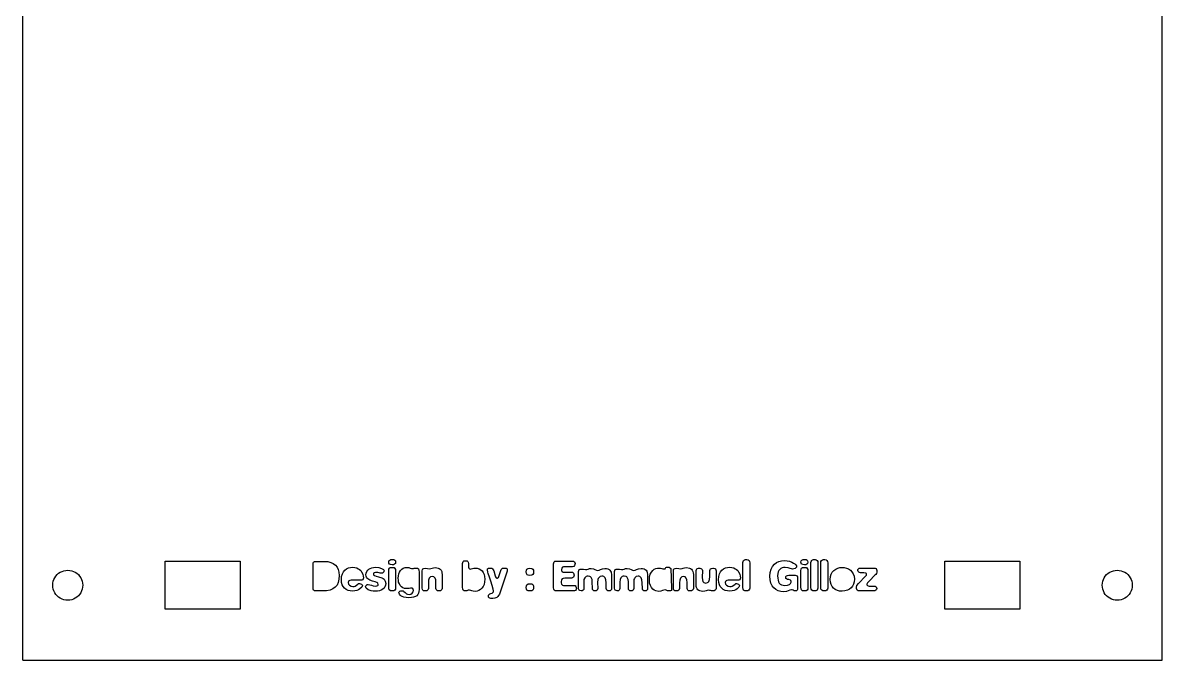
# Model space of a CAD drawing. Extents: x -217 to 212, y -188 to 152.
# Drawn here: x -194.1 to -42.1, y -188.2 to -103.2 of the extents above; entities that cross this region are included whole.
import ezdxf

# ---------------------------------------------------------------- set-up
doc = ezdxf.new("R2010")
doc.units = 0
doc.header["$MEASUREMENT"] = 0
doc.layers.get('0').update_dxf_attribs({"linetype": 'CONTINUOUS'})

msp = doc.modelspace()

# ---------------------------------------------------------------- linework, layer by layer
for p, q in [((-194.14, -188.24), (-194.14, -12.24)), ((-42.14, -188.24), (-42.14, -12.24)), ((-145.05, -174.82), (-144.88, -174.8)), ((-144.88, -174.8), (-144.66, -174.82)), ((-90.06, -174.82), (-89.88, -174.8)), ((-89.88, -174.8), (-89.66, -174.82)), ((-188.91, -176.39), (-188.66, -176.31)), ((-188.66, -176.31), (-188.4, -176.26)), ((-188.4, -176.26), (-188.14, -176.24)), ((-188.14, -176.24), (-187.88, -176.26)), ((-187.88, -176.26), (-187.62, -176.31)), ((-187.62, -176.31), (-187.38, -176.39)), ((-175.14, -181.44), (-175.14, -175.04)), ((-175.14, -175.04), (-165.14, -175.04)), ((-165.14, -175.04), (-165.14, -181.44)), ((-155.42, -175.42), (-155.4, -175.27)), ((-155.42, -178.55), (-155.42, -175.42)), ((-155.4, -175.27), (-155.34, -175.16)), ((-155.34, -175.16), (-155.24, -175.09)), ((-155.24, -175.09), (-155.09, -175.07)), ((-155.09, -175.07), (-153.88, -175.07)), ((-153.88, -175.07), (-153.44, -175.1)), ((-153.44, -175.1), (-153.05, -175.19)), ((-153.05, -175.19), (-152.72, -175.34)), ((-152.72, -175.34), (-152.44, -175.56)), ((-152.44, -175.56), (-152.21, -175.82)), ((-152.21, -175.82), (-152.05, -176.15)), ((-152.05, -176.15), (-151.96, -176.52)), ((-151.37, -176.46), (-151.18, -176.23)), ((-151.18, -176.23), (-150.96, -176.06)), ((-150.96, -176.06), (-150.7, -175.94)), ((-150.7, -175.94), (-150.43, -175.88)), ((-150.43, -175.88), (-150.15, -175.85)), ((-150.15, -175.85), (-149.85, -175.87)), ((-149.85, -175.87), (-149.6, -175.94)), ((-149.6, -175.94), (-149.39, -176.04)), ((-149.39, -176.04), (-149.21, -176.16)), ((-149.21, -176.16), (-149.06, -176.3)), ((-149.06, -176.3), (-148.95, -176.46)), ((-148.25, -176.42), (-148.13, -176.25)), ((-148.13, -176.25), (-147.97, -176.11)), ((-147.97, -176.11), (-147.78, -176)), ((-147.78, -176), (-147.57, -175.92)), ((-147.57, -175.92), (-147.34, -175.87)), ((-147.34, -175.87), (-147.1, -175.85)), ((-147.1, -175.85), (-146.66, -175.89)), ((-146.66, -175.89), (-146.28, -176)), ((-146.28, -176), (-146.03, -176.14)), ((-146.03, -176.14), (-145.96, -176.23)), ((-145.93, -176.32), (-145.97, -176.44)), ((-145.96, -176.23), (-145.93, -176.32)), ((-145.33, -175.18), (-145.3, -174.99)), ((-145.31, -175.31), (-145.33, -175.18)), ((-145.33, -176.29), (-145.31, -176.11)), ((-145.33, -178.48), (-145.33, -176.29)), ((-145.23, -175.43), (-145.31, -175.31)), ((-145.31, -176.11), (-145.24, -175.98)), ((-145.3, -174.99), (-145.2, -174.88)), ((-145.24, -175.98), (-145.12, -175.89)), ((-145.09, -175.5), (-145.23, -175.43)), ((-145.2, -174.88), (-145.05, -174.82)), ((-145.12, -175.89), (-144.98, -175.87)), ((-144.88, -175.53), (-145.09, -175.5)), ((-144.98, -175.87), (-144.77, -175.87)), ((-144.7, -175.51), (-144.88, -175.53)), ((-144.77, -175.87), (-144.61, -175.9)), ((-144.54, -175.45), (-144.7, -175.51)), ((-144.66, -174.82), (-144.51, -174.9)), ((-144.61, -175.9), (-144.49, -175.99)), ((-144.44, -175.34), (-144.54, -175.45)), ((-144.51, -174.9), (-144.43, -175.01)), ((-144.49, -175.99), (-144.42, -176.16)), ((-144.41, -175.15), (-144.44, -175.34)), ((-144.43, -175.01), (-144.41, -175.15)), ((-144.42, -176.16), (-144.4, -176.38)), ((-143.89, -176.48), (-143.75, -176.27)), ((-143.75, -176.27), (-143.59, -176.1)), ((-143.59, -176.1), (-143.38, -175.98)), ((-143.38, -175.98), (-143.15, -175.9)), ((-143.15, -175.9), (-142.88, -175.87)), ((-142.88, -175.87), (-142.66, -175.9)), ((-142.66, -175.9), (-142.46, -175.95)), ((-142.46, -175.95), (-142.28, -175.99)), ((-142.28, -175.99), (-142.13, -176.01)), ((-142.13, -176.01), (-142.02, -176)), ((-142.02, -176), (-141.92, -175.98)), ((-141.92, -175.98), (-141.81, -175.96)), ((-141.81, -175.96), (-141.66, -175.95)), ((-141.66, -175.95), (-141.47, -175.98)), ((-141.47, -175.98), (-141.35, -176.06)), ((-141.35, -176.06), (-141.29, -176.22)), ((-141.29, -176.22), (-141.27, -176.48)), ((-140.86, -176.31), (-140.84, -176.16)), ((-140.86, -178.63), (-140.86, -176.31)), ((-140.84, -176.16), (-140.76, -176.05)), ((-140.76, -176.05), (-140.63, -175.99)), ((-140.63, -175.99), (-140.45, -175.97)), ((-140.45, -175.97), (-140.14, -176.01)), ((-140.14, -176.01), (-139.88, -176.05)), ((-139.88, -176.05), (-139.7, -176.02)), ((-139.7, -176.02), (-139.54, -175.97)), ((-139.54, -175.97), (-139.35, -175.92)), ((-139.35, -175.92), (-139.09, -175.9)), ((-139.09, -175.9), (-138.73, -175.95)), ((-138.73, -175.95), (-138.58, -176.02)), ((-138.58, -176.02), (-138.45, -176.11)), ((-138.45, -176.11), (-138.34, -176.23)), ((-138.34, -176.23), (-138.26, -176.4)), ((-135.47, -175.34), (-135.45, -175.2)), ((-135.47, -178.52), (-135.47, -175.34)), ((-135.45, -175.2), (-135.4, -175.08)), ((-135.4, -175.08), (-135.31, -175.01)), ((-135.31, -175.01), (-135.18, -174.98)), ((-135.18, -174.98), (-134.99, -174.98)), ((-134.99, -174.98), (-134.87, -175)), ((-134.87, -175), (-134.78, -175.07)), ((-134.78, -175.07), (-134.72, -175.18)), ((-134.72, -175.18), (-134.7, -175.34)), ((-134.7, -175.34), (-134.7, -175.73)), ((-134.7, -175.73), (-134.68, -175.85)), ((-134.68, -175.85), (-134.63, -175.97)), ((-134.63, -175.97), (-134.56, -176.05)), ((-134.56, -176.05), (-134.45, -176.08)), ((-134.45, -176.08), (-134.31, -176.06)), ((-134.31, -176.06), (-134.16, -176.02)), ((-134.16, -176.02), (-133.99, -175.97)), ((-133.99, -175.97), (-133.77, -175.95)), ((-133.77, -175.95), (-133.51, -175.98)), ((-133.51, -175.98), (-133.27, -176.05)), ((-133.27, -176.05), (-133.05, -176.17)), ((-133.05, -176.17), (-132.87, -176.33)), ((-132.17, -176.21), (-132.13, -176.05)), ((-132.12, -176.49), (-132.17, -176.21)), ((-132.13, -176.05), (-132.03, -175.98)), ((-132.03, -175.98), (-131.91, -175.96)), ((-131.91, -175.96), (-131.7, -175.96)), ((-131.7, -175.96), (-131.57, -175.98)), ((-131.57, -175.98), (-131.46, -176.05)), ((-131.46, -176.05), (-131.38, -176.17)), ((-131.38, -176.17), (-131.32, -176.33)), ((-130.6, -176.96), (-130.39, -176.26)), ((-130.39, -176.26), (-130.33, -176.13)), ((-130.33, -176.13), (-130.24, -176.04)), ((-130.24, -176.04), (-130.13, -175.98)), ((-130.13, -175.98), (-129.97, -175.96)), ((-129.97, -175.96), (-129.78, -175.96)), ((-129.78, -175.96), (-129.68, -175.97)), ((-129.68, -175.97), (-129.59, -176.02)), ((-129.59, -176.02), (-129.54, -176.09)), ((-129.54, -176.09), (-129.52, -176.17)), ((-129.52, -176.28), (-129.54, -176.36)), ((-129.52, -176.17), (-129.52, -176.28)), ((-126.98, -176.46), (-126.95, -176.24)), ((-126.95, -176.24), (-126.88, -176.09)), ((-126.88, -176.09), (-126.73, -176)), ((-126.73, -176), (-126.49, -175.97)), ((-126.49, -175.97), (-126.24, -176)), ((-126.24, -176), (-126.1, -176.09)), ((-126.1, -176.09), (-126.03, -176.24)), ((-126.03, -176.24), (-126.01, -176.46)), ((-123.34, -175.41), (-123.32, -175.24)), ((-123.34, -178.59), (-123.34, -175.41)), ((-123.32, -175.24), (-123.25, -175.12)), ((-123.25, -175.12), (-123.15, -175.05)), ((-123.15, -175.05), (-123, -175.03)), ((-123, -175.03), (-120.82, -175.03)), ((-122.25, -175.95), (-122.29, -176.13)), ((-122.29, -176.13), (-122.26, -176.32)), ((-122.26, -176.32), (-122.18, -176.43)), ((-122.14, -175.85), (-122.25, -175.95)), ((-121.99, -175.8), (-122.14, -175.85)), ((-121.8, -175.79), (-121.99, -175.8)), ((-120.79, -175.77), (-121.8, -175.79)), ((-120.82, -175.03), (-120.66, -175.05)), ((-120.64, -175.73), (-120.79, -175.77)), ((-120.66, -175.05), (-120.55, -175.11)), ((-120.54, -175.63), (-120.64, -175.73)), ((-120.55, -175.11), (-120.49, -175.21)), ((-120.48, -175.49), (-120.54, -175.63)), ((-120.49, -175.21), (-120.47, -175.35)), ((-120.47, -175.35), (-120.48, -175.49)), ((-120.01, -176.39), (-119.98, -176.26)), ((-119.98, -176.26), (-119.91, -176.16)), ((-119.91, -176.16), (-119.8, -176.1)), ((-119.8, -176.1), (-119.63, -176.08)), ((-119.63, -176.08), (-119.34, -176.12)), ((-119.34, -176.12), (-119.08, -176.16)), ((-119.08, -176.16), (-118.9, -176.14)), ((-118.9, -176.14), (-118.72, -176.08)), ((-118.72, -176.08), (-118.54, -176.03)), ((-118.54, -176.03), (-118.31, -176.01)), ((-118.31, -176.01), (-118.02, -176.05)), ((-118.02, -176.05), (-117.81, -176.14)), ((-117.81, -176.14), (-117.63, -176.24)), ((-117.63, -176.24), (-117.44, -176.28)), ((-117.44, -176.28), (-117.26, -176.24)), ((-117.26, -176.24), (-117.06, -176.14)), ((-117.06, -176.14), (-116.81, -176.05)), ((-116.81, -176.05), (-116.48, -176.01)), ((-116.48, -176.01), (-116.26, -176.02)), ((-116.26, -176.02), (-116.08, -176.06)), ((-116.08, -176.06), (-115.93, -176.13)), ((-115.93, -176.13), (-115.81, -176.22)), ((-115.81, -176.22), (-115.72, -176.35)), ((-115.2, -176.39), (-115.18, -176.26)), ((-115.18, -176.26), (-115.11, -176.16)), ((-115.11, -176.16), (-114.99, -176.1)), ((-114.99, -176.1), (-114.82, -176.08)), ((-114.82, -176.08), (-114.53, -176.12)), ((-114.53, -176.12), (-114.27, -176.16)), ((-114.27, -176.16), (-114.09, -176.14)), ((-114.09, -176.14), (-113.92, -176.08)), ((-113.92, -176.08), (-113.73, -176.03)), ((-113.73, -176.03), (-113.5, -176.01)), ((-113.5, -176.01), (-113.22, -176.05)), ((-113.22, -176.05), (-113, -176.14)), ((-113, -176.14), (-112.82, -176.24)), ((-112.82, -176.24), (-112.63, -176.28)), ((-112.63, -176.28), (-112.45, -176.24)), ((-112.45, -176.24), (-112.25, -176.14)), ((-112.25, -176.14), (-112, -176.05)), ((-112, -176.05), (-111.67, -176.01)), ((-111.67, -176.01), (-111.46, -176.02)), ((-111.46, -176.02), (-111.27, -176.06)), ((-111.27, -176.06), (-111.12, -176.13)), ((-111.12, -176.13), (-111, -176.22)), ((-111, -176.22), (-110.91, -176.35)), ((-110.28, -176.48), (-110.11, -176.27)), ((-110.11, -176.27), (-109.92, -176.12)), ((-109.92, -176.12), (-109.7, -176.03)), ((-109.7, -176.03), (-109.49, -175.98)), ((-109.49, -175.98), (-109.3, -175.96)), ((-109.3, -175.96), (-109.07, -175.97)), ((-109.07, -175.97), (-108.9, -176.01)), ((-108.9, -176.01), (-108.76, -176.04)), ((-108.76, -176.04), (-108.62, -176.05)), ((-108.62, -176.05), (-108.51, -176.05)), ((-108.51, -176.05), (-108.45, -176.04)), ((-108.45, -176.04), (-108.41, -175.95)), ((-108.41, -175.95), (-108.37, -175.9)), ((-108.37, -175.9), (-108.26, -175.85)), ((-108.26, -175.85), (-108.16, -175.84)), ((-108.16, -175.84), (-107.92, -175.84)), ((-107.92, -175.84), (-107.85, -175.87)), ((-107.85, -175.87), (-107.75, -175.95)), ((-107.75, -175.95), (-107.67, -176.02)), ((-107.67, -176.02), (-107.6, -178.62)), ((-107.35, -176.31), (-107.33, -176.16)), ((-107.35, -178.63), (-107.35, -176.31)), ((-107.33, -176.16), (-107.25, -176.05)), ((-107.25, -176.05), (-107.12, -175.99)), ((-107.12, -175.99), (-106.94, -175.97)), ((-106.94, -175.97), (-106.63, -176.01)), ((-106.63, -176.01), (-106.37, -176.05)), ((-106.37, -176.05), (-106.19, -176.02)), ((-106.19, -176.02), (-106.03, -175.97)), ((-106.03, -175.97), (-105.85, -175.92)), ((-105.85, -175.92), (-105.58, -175.9)), ((-105.58, -175.9), (-105.22, -175.95)), ((-105.22, -175.95), (-105.07, -176.02)), ((-105.07, -176.02), (-104.94, -176.11)), ((-104.94, -176.11), (-104.83, -176.23)), ((-104.83, -176.23), (-104.75, -176.4)), ((-104.31, -176.3), (-104.29, -176.16)), ((-104.31, -178.2), (-104.31, -176.3)), ((-104.29, -176.16), (-104.22, -176.06)), ((-104.22, -176.06), (-104.12, -175.99)), ((-104.12, -175.99), (-104.01, -175.97)), ((-104.01, -175.97), (-103.82, -175.97)), ((-103.82, -175.97), (-103.69, -175.99)), ((-103.69, -175.99), (-103.59, -176.05)), ((-103.59, -176.05), (-103.51, -176.15)), ((-103.51, -176.15), (-103.49, -176.3)), ((-103.49, -176.3), (-103.51, -177.2)), ((-102.49, -177.1), (-102.47, -176.3)), ((-102.47, -176.3), (-102.45, -176.16)), ((-102.45, -176.16), (-102.38, -176.05)), ((-102.38, -176.05), (-102.26, -175.99)), ((-102.26, -175.99), (-102.11, -175.97)), ((-102.11, -175.97), (-101.98, -175.97)), ((-101.98, -175.97), (-101.83, -175.99)), ((-101.83, -175.99), (-101.73, -176.06)), ((-101.73, -176.06), (-101.67, -176.18)), ((-101.67, -176.18), (-101.65, -176.34)), ((-101.07, -176.46), (-100.88, -176.23)), ((-100.88, -176.23), (-100.66, -176.06)), ((-100.66, -176.06), (-100.4, -175.94)), ((-100.4, -175.94), (-100.13, -175.88)), ((-100.13, -175.88), (-99.85, -175.85)), ((-99.85, -175.85), (-99.55, -175.87)), ((-99.55, -175.87), (-99.3, -175.94)), ((-99.3, -175.94), (-99.09, -176.04)), ((-99.09, -176.04), (-98.91, -176.16)), ((-98.91, -176.16), (-98.76, -176.3)), ((-98.76, -176.3), (-98.65, -176.46)), ((-98.09, -175.2), (-98.06, -175.06)), ((-98.09, -178.56), (-98.09, -175.2)), ((-98.06, -175.06), (-97.99, -174.94)), ((-97.99, -174.94), (-97.88, -174.86)), ((-97.88, -174.86), (-97.73, -174.83)), ((-97.73, -174.83), (-97.55, -174.83)), ((-97.55, -174.83), (-97.38, -174.86)), ((-97.38, -174.86), (-97.26, -174.94)), ((-97.26, -174.94), (-97.19, -175.07)), ((-97.19, -175.07), (-97.17, -175.26)), ((-97.17, -175.26), (-97.17, -178.62)), ((-94.43, -176.53), (-94.31, -176.1)), ((-94.31, -176.1), (-94.12, -175.74)), ((-94.12, -175.74), (-93.88, -175.45)), ((-93.88, -175.45), (-93.59, -175.23)), ((-93.59, -175.23), (-93.27, -175.08)), ((-93.29, -176.28), (-93.37, -176.47)), ((-93.17, -176.13), (-93.29, -176.28)), ((-93.27, -175.08), (-92.91, -174.99)), ((-93.02, -176.01), (-93.17, -176.13)), ((-92.85, -175.94), (-93.02, -176.01)), ((-92.91, -174.99), (-92.55, -174.96)), ((-92.66, -175.89), (-92.85, -175.94)), ((-92.45, -175.88), (-92.66, -175.89)), ((-92.55, -174.96), (-92.17, -174.98)), ((-92.04, -175.91), (-92.45, -175.88)), ((-92.17, -174.98), (-91.85, -175.05)), ((-91.79, -175.99), (-92.04, -175.91)), ((-91.85, -175.05), (-91.57, -175.16)), ((-91.61, -176.06), (-91.79, -175.99)), ((-91.44, -176.1), (-91.61, -176.06)), ((-91.57, -175.16), (-91.34, -175.28)), ((-91.29, -176.07), (-91.44, -176.1)), ((-91.34, -175.28), (-91.16, -175.41)), ((-91.12, -176), (-91.29, -176.07)), ((-91.16, -175.41), (-91.03, -175.54)), ((-90.98, -175.89), (-91.12, -176)), ((-91.03, -175.54), (-90.95, -175.66)), ((-90.94, -175.82), (-90.98, -175.89)), ((-90.95, -175.66), (-90.92, -175.74)), ((-90.92, -175.74), (-90.94, -175.82)), ((-90.34, -175.18), (-90.3, -174.99)), ((-90.31, -175.31), (-90.34, -175.18)), ((-90.34, -176.29), (-90.31, -176.11)), ((-90.34, -178.48), (-90.34, -176.29)), ((-90.24, -175.43), (-90.31, -175.31)), ((-90.31, -176.11), (-90.24, -175.98)), ((-90.3, -174.99), (-90.2, -174.88)), ((-90.1, -175.5), (-90.24, -175.43)), ((-90.24, -175.98), (-90.13, -175.89)), ((-90.2, -174.88), (-90.06, -174.82)), ((-90.13, -175.89), (-89.99, -175.87)), ((-89.88, -175.53), (-90.1, -175.5)), ((-89.99, -175.87), (-89.78, -175.87)), ((-89.7, -175.51), (-89.88, -175.53)), ((-89.78, -175.87), (-89.61, -175.9)), ((-89.55, -175.45), (-89.7, -175.51)), ((-89.66, -174.82), (-89.52, -174.9)), ((-89.61, -175.9), (-89.49, -175.99)), ((-89.45, -175.34), (-89.55, -175.45)), ((-89.52, -174.9), (-89.44, -175.01)), ((-89.49, -175.99), (-89.42, -176.16)), ((-89.41, -175.15), (-89.45, -175.34)), ((-89.44, -175.01), (-89.41, -175.15)), ((-89.42, -176.16), (-89.4, -176.38)), ((-89, -175.2), (-88.97, -175.06)), ((-89, -178.56), (-89, -175.2)), ((-88.97, -175.06), (-88.9, -174.94)), ((-88.9, -174.94), (-88.79, -174.86)), ((-88.79, -174.86), (-88.65, -174.83)), ((-88.65, -174.83), (-88.46, -174.83)), ((-88.46, -174.83), (-88.29, -174.86)), ((-88.29, -174.86), (-88.18, -174.94)), ((-88.18, -174.94), (-88.1, -175.07)), ((-88.1, -175.07), (-88.08, -175.26)), ((-88.08, -175.26), (-88.08, -178.62)), ((-87.68, -175.2), (-87.66, -175.06)), ((-87.68, -178.56), (-87.68, -175.2)), ((-87.66, -175.06), (-87.59, -174.94)), ((-87.59, -174.94), (-87.47, -174.86)), ((-87.47, -174.86), (-87.33, -174.83)), ((-87.33, -174.83), (-87.14, -174.83)), ((-87.14, -174.83), (-86.98, -174.86)), ((-86.98, -174.86), (-86.86, -174.94)), ((-86.86, -174.94), (-86.79, -175.07)), ((-86.79, -175.07), (-86.77, -175.26)), ((-86.77, -175.26), (-86.77, -178.62)), ((-86.15, -176.48), (-85.94, -176.26)), ((-85.94, -176.26), (-85.7, -176.09)), ((-85.7, -176.09), (-85.43, -175.97)), ((-85.43, -175.97), (-85.14, -175.9)), ((-85.14, -175.9), (-84.83, -175.88)), ((-84.83, -175.88), (-84.55, -175.9)), ((-84.55, -175.9), (-84.26, -175.96)), ((-84.26, -175.96), (-83.99, -176.07)), ((-83.99, -176.07), (-83.74, -176.23)), ((-83.74, -176.23), (-83.53, -176.44)), ((-82.75, -176.26), (-82.73, -176.14)), ((-82.72, -176.41), (-82.75, -176.26)), ((-82.73, -176.14), (-82.67, -176.04)), ((-82.67, -176.04), (-82.56, -175.97)), ((-82.56, -175.97), (-82.41, -175.95)), ((-82.41, -175.95), (-80.57, -175.95)), ((-80.57, -175.95), (-80.43, -175.97)), ((-80.43, -175.97), (-80.31, -176.03)), ((-80.31, -176.03), (-80.24, -176.13)), ((-80.24, -176.13), (-80.21, -176.28)), ((-80.21, -176.28), (-80.22, -176.51)), ((-71.14, -175.04), (-61.14, -175.04)), ((-71.14, -181.44), (-71.14, -175.04)), ((-61.14, -175.04), (-61.14, -181.44)), ((-48.91, -176.39), (-48.66, -176.31)), ((-48.66, -176.31), (-48.4, -176.26)), ((-48.4, -176.26), (-48.14, -176.24)), ((-48.14, -176.24), (-47.88, -176.26)), ((-47.88, -176.26), (-47.62, -176.31)), ((-47.62, -176.31), (-47.38, -176.39)), ((-190.12, -177.98), (-190.07, -177.72)), ((-190.07, -177.72), (-189.99, -177.48)), ((-189.99, -177.48), (-189.87, -177.24)), ((-189.87, -177.24), (-189.73, -177.02)), ((-189.73, -177.02), (-189.56, -176.83)), ((-189.56, -176.83), (-189.36, -176.65)), ((-189.36, -176.65), (-189.14, -176.51)), ((-189.14, -176.51), (-188.91, -176.39)), ((-187.38, -176.39), (-187.14, -176.51)), ((-187.14, -176.51), (-186.92, -176.65)), ((-186.92, -176.65), (-186.73, -176.83)), ((-186.73, -176.83), (-186.56, -177.02)), ((-186.56, -177.02), (-186.41, -177.24)), ((-186.41, -177.24), (-186.29, -177.48)), ((-186.29, -177.48), (-186.21, -177.72)), ((-186.21, -177.72), (-186.16, -177.98)), ((-151.96, -177.45), (-152.05, -177.88)), ((-151.96, -176.52), (-151.93, -176.95)), ((-151.93, -176.95), (-151.96, -177.45)), ((-151.64, -177.51), (-151.61, -177.09)), ((-151.61, -177.86), (-151.64, -177.51)), ((-151.61, -177.09), (-151.51, -176.74)), ((-151.51, -176.74), (-151.37, -176.46)), ((-150.71, -177.75), (-150.74, -177.88)), ((-150.63, -177.65), (-150.71, -177.75)), ((-150.5, -177.6), (-150.63, -177.65)), ((-150.33, -177.58), (-150.5, -177.6)), ((-149.38, -177.58), (-150.33, -177.58)), ((-149.11, -177.58), (-149.38, -177.58)), ((-148.92, -177.56), (-149.11, -177.58)), ((-148.95, -176.46), (-148.8, -176.77)), ((-148.8, -177.51), (-148.92, -177.56)), ((-148.8, -176.77), (-148.72, -177.05)), ((-148.73, -177.41), (-148.8, -177.51)), ((-148.71, -177.24), (-148.73, -177.41)), ((-148.72, -177.05), (-148.71, -177.24)), ((-148.36, -176.85), (-148.33, -176.62)), ((-148.34, -177.02), (-148.36, -176.85)), ((-148.29, -177.17), (-148.34, -177.02)), ((-148.33, -176.62), (-148.25, -176.42)), ((-148.21, -177.3), (-148.29, -177.17)), ((-148.11, -177.41), (-148.21, -177.3)), ((-147.83, -177.58), (-148.11, -177.41)), ((-147.49, -177.69), (-147.83, -177.58)), ((-147.14, -177.78), (-147.49, -177.69)), ((-147.35, -176.63), (-147.37, -176.7)), ((-147.37, -176.7), (-147.34, -176.85)), ((-147.27, -176.58), (-147.35, -176.63)), ((-147.34, -176.85), (-147.23, -176.96)), ((-147.08, -176.53), (-147.27, -176.58)), ((-147.23, -176.96), (-147.02, -177.04)), ((-146.9, -177.87), (-147.14, -177.78)), ((-146.99, -176.53), (-147.08, -176.53)), ((-147.02, -177.04), (-146.68, -177.12)), ((-146.93, -176.53), (-146.99, -176.53)), ((-146.76, -176.55), (-146.93, -176.53)), ((-146.59, -176.59), (-146.76, -176.55)), ((-146.68, -177.12), (-146.24, -177.25)), ((-146.45, -176.63), (-146.59, -176.59)), ((-146.3, -176.65), (-146.45, -176.63)), ((-146.17, -176.62), (-146.3, -176.65)), ((-146.24, -177.25), (-146.07, -177.34)), ((-146.05, -176.54), (-146.17, -176.62)), ((-146.07, -177.34), (-145.94, -177.45)), ((-145.97, -176.44), (-146.05, -176.54)), ((-145.94, -177.45), (-145.78, -177.7)), ((-145.78, -177.7), (-145.72, -177.99)), ((-144.4, -176.38), (-144.4, -178.58)), ((-144.06, -177.3), (-144.04, -177)), ((-144.04, -177.57), (-144.06, -177.3)), ((-144.04, -177), (-143.98, -176.72)), ((-144, -177.83), (-144.04, -177.57)), ((-143.91, -178.07), (-144, -177.83)), ((-143.98, -176.72), (-143.89, -176.48)), ((-141.27, -176.48), (-141.27, -178.8)), ((-140, -177.55), (-140.04, -177.92)), ((-139.91, -177.29), (-140, -177.55)), ((-139.83, -177.2), (-139.91, -177.29)), ((-139.75, -177.13), (-139.83, -177.2)), ((-139.52, -177.08), (-139.75, -177.13)), ((-139.3, -177.13), (-139.52, -177.08)), ((-139.14, -177.28), (-139.3, -177.13)), ((-139.05, -177.54), (-139.14, -177.28)), ((-139.02, -177.89), (-139.05, -177.54)), ((-138.26, -176.4), (-138.22, -176.6)), ((-138.22, -176.6), (-138.2, -176.83)), ((-138.2, -176.83), (-138.2, -178.66)), ((-132.87, -176.33), (-132.72, -176.54)), ((-132.72, -176.54), (-132.61, -176.79)), ((-132.61, -176.79), (-132.54, -177.08)), ((-132.54, -177.81), (-132.61, -178.14)), ((-132.54, -177.08), (-132.51, -177.42)), ((-132.51, -177.42), (-132.54, -177.81)), ((-132.05, -176.7), (-132.12, -176.49)), ((-131.9, -177.15), (-132.05, -176.7)), ((-131.72, -177.72), (-131.9, -177.15)), ((-131.54, -178.29), (-131.72, -177.72)), ((-131.32, -176.33), (-131.12, -176.97)), ((-131.12, -176.97), (-131.06, -177.14)), ((-131.06, -177.14), (-130.98, -177.24)), ((-130.98, -177.24), (-130.9, -177.29)), ((-130.9, -177.29), (-130.82, -177.3)), ((-130.82, -177.3), (-130.75, -177.27)), ((-130.75, -177.27), (-130.69, -177.19)), ((-130.69, -177.19), (-130.6, -176.96)), ((-129.54, -176.36), (-130.47, -179.17)), ((-126.95, -176.7), (-126.98, -176.46)), ((-126.86, -176.85), (-126.95, -176.7)), ((-126.71, -176.92), (-126.86, -176.85)), ((-126.49, -176.94), (-126.71, -176.92)), ((-126.24, -176.91), (-126.49, -176.94)), ((-126.1, -176.82), (-126.24, -176.91)), ((-126.03, -176.67), (-126.1, -176.82)), ((-126.01, -176.46), (-126.03, -176.67)), ((-122.27, -177.54), (-122.3, -177.77)), ((-122.3, -177.77), (-122.3, -177.94)), ((-122.19, -177.4), (-122.27, -177.54)), ((-122.06, -177.33), (-122.19, -177.4)), ((-122.18, -176.43), (-122.05, -176.49)), ((-121.85, -177.3), (-122.06, -177.33)), ((-122.05, -176.49), (-121.85, -176.51)), ((-121.85, -176.51), (-120.96, -176.49)), ((-120.96, -177.28), (-121.85, -177.3)), ((-120.96, -176.49), (-120.81, -176.52)), ((-120.81, -177.25), (-120.96, -177.28)), ((-120.81, -176.52), (-120.69, -176.62)), ((-120.69, -177.17), (-120.81, -177.25)), ((-120.69, -176.62), (-120.62, -176.75)), ((-120.62, -177.05), (-120.69, -177.17)), ((-120.62, -176.75), (-120.59, -176.9)), ((-120.59, -176.9), (-120.62, -177.05)), ((-120.01, -178.65), (-120.01, -176.39)), ((-119.28, -177.5), (-119.31, -177.85)), ((-119.17, -177.24), (-119.28, -177.5)), ((-119.09, -177.15), (-119.17, -177.24)), ((-118.98, -177.08), (-119.09, -177.15)), ((-118.87, -177.04), (-118.98, -177.08)), ((-118.73, -177.03), (-118.87, -177.04)), ((-118.48, -177.08), (-118.73, -177.03)), ((-118.39, -177.14), (-118.48, -177.08)), ((-118.31, -177.23), (-118.39, -177.14)), ((-118.2, -177.48), (-118.31, -177.23)), ((-118.17, -177.81), (-118.2, -177.48)), ((-118.15, -178.68), (-118.17, -177.81)), ((-117.42, -177.5), (-117.46, -177.88)), ((-117.37, -177.36), (-117.42, -177.5)), ((-117.3, -177.24), (-117.37, -177.36)), ((-117.11, -177.09), (-117.3, -177.24)), ((-116.88, -177.04), (-117.11, -177.09)), ((-116.75, -177.05), (-116.88, -177.04)), ((-116.63, -177.1), (-116.75, -177.05)), ((-116.54, -177.17), (-116.63, -177.1)), ((-116.46, -177.27), (-116.54, -177.17)), ((-116.35, -177.54), (-116.46, -177.27)), ((-116.31, -177.92), (-116.35, -177.54)), ((-115.72, -176.35), (-115.65, -176.49)), ((-115.65, -176.49), (-115.6, -176.86)), ((-115.6, -176.86), (-115.6, -178.68)), ((-115.2, -178.65), (-115.2, -176.39)), ((-114.47, -177.5), (-114.51, -177.85)), ((-114.36, -177.24), (-114.47, -177.5)), ((-114.28, -177.15), (-114.36, -177.24)), ((-114.18, -177.08), (-114.28, -177.15)), ((-114.06, -177.04), (-114.18, -177.08)), ((-113.92, -177.03), (-114.06, -177.04)), ((-113.67, -177.08), (-113.92, -177.03)), ((-113.58, -177.14), (-113.67, -177.08)), ((-113.5, -177.23), (-113.58, -177.14)), ((-113.39, -177.48), (-113.5, -177.23)), ((-113.36, -177.81), (-113.39, -177.48)), ((-113.35, -178.68), (-113.36, -177.81)), ((-112.61, -177.5), (-112.65, -177.88)), ((-112.56, -177.36), (-112.61, -177.5)), ((-112.49, -177.24), (-112.56, -177.36)), ((-112.3, -177.09), (-112.49, -177.24)), ((-112.07, -177.04), (-112.3, -177.09)), ((-111.94, -177.05), (-112.07, -177.04)), ((-111.83, -177.1), (-111.94, -177.05)), ((-111.73, -177.17), (-111.83, -177.1)), ((-111.65, -177.27), (-111.73, -177.17)), ((-111.54, -177.54), (-111.65, -177.27)), ((-111.51, -177.92), (-111.54, -177.54)), ((-110.91, -176.35), (-110.84, -176.49)), ((-110.84, -176.49), (-110.79, -176.86)), ((-110.79, -176.86), (-110.79, -178.68)), ((-110.55, -177.52), (-110.52, -177.09)), ((-110.52, -177.95), (-110.55, -177.52)), ((-110.52, -177.09), (-110.43, -176.75)), ((-110.43, -176.75), (-110.28, -176.48)), ((-106.49, -177.55), (-106.53, -177.92)), ((-106.4, -177.29), (-106.49, -177.55)), ((-106.33, -177.2), (-106.4, -177.29)), ((-106.24, -177.13), (-106.33, -177.2)), ((-106.01, -177.08), (-106.24, -177.13)), ((-105.79, -177.13), (-106.01, -177.08)), ((-105.64, -177.28), (-105.79, -177.13)), ((-105.54, -177.54), (-105.64, -177.28)), ((-105.51, -177.89), (-105.54, -177.54)), ((-104.75, -176.4), (-104.71, -176.6)), ((-104.71, -176.6), (-104.69, -176.83)), ((-104.69, -176.83), (-104.69, -178.66)), ((-103.51, -177.2), (-103.49, -177.53)), ((-103.49, -177.53), (-103.41, -177.76)), ((-103.41, -177.76), (-103.35, -177.84)), ((-102.8, -177.9), (-102.71, -177.83)), ((-102.71, -177.83), (-102.63, -177.74)), ((-102.63, -177.74), (-102.53, -177.47)), ((-102.53, -177.47), (-102.49, -177.1)), ((-101.65, -176.34), (-101.65, -178.66)), ((-101.34, -177.51), (-101.31, -177.09)), ((-101.31, -177.86), (-101.34, -177.51)), ((-101.31, -177.09), (-101.21, -176.74)), ((-101.21, -176.74), (-101.07, -176.46)), ((-100.41, -177.75), (-100.44, -177.88)), ((-100.33, -177.65), (-100.41, -177.75)), ((-100.21, -177.6), (-100.33, -177.65)), ((-100.03, -177.58), (-100.21, -177.6)), ((-99.08, -177.58), (-100.03, -177.58)), ((-98.81, -177.58), (-99.08, -177.58)), ((-98.62, -177.56), (-98.81, -177.58)), ((-98.65, -176.46), (-98.5, -176.77)), ((-98.5, -177.51), (-98.62, -177.56)), ((-98.5, -176.77), (-98.43, -177.05)), ((-98.43, -177.41), (-98.5, -177.51)), ((-98.43, -177.05), (-98.41, -177.24)), ((-98.41, -177.24), (-98.43, -177.41)), ((-94.47, -177.03), (-94.43, -176.53)), ((-94.44, -177.53), (-94.47, -177.03)), ((-94.34, -177.95), (-94.44, -177.53)), ((-93.43, -176.7), (-93.45, -176.98)), ((-93.45, -176.98), (-93.43, -177.29)), ((-93.37, -176.47), (-93.43, -176.7)), ((-93.43, -177.29), (-93.39, -177.56)), ((-93.39, -177.56), (-93.32, -177.78)), ((-93.32, -177.78), (-93.23, -177.95)), ((-92.35, -177.21), (-92.33, -177.08)), ((-92.33, -177.33), (-92.35, -177.21)), ((-92.33, -177.08), (-92.26, -176.99)), ((-92.26, -177.41), (-92.33, -177.33)), ((-92.26, -176.99), (-92.14, -176.93)), ((-92.14, -177.47), (-92.26, -177.41)), ((-92.14, -176.93), (-91.97, -176.92)), ((-91.95, -177.5), (-92.14, -177.47)), ((-91.97, -176.92), (-91.09, -176.92)), ((-91.75, -177.55), (-91.95, -177.5)), ((-91.67, -177.63), (-91.75, -177.55)), ((-91.71, -178.01), (-91.66, -177.82)), ((-91.65, -177.73), (-91.67, -177.63)), ((-91.66, -177.82), (-91.65, -177.73)), ((-91.09, -176.92), (-90.96, -176.94)), ((-90.96, -176.94), (-90.86, -177.01)), ((-90.86, -177.01), (-90.8, -177.13)), ((-90.8, -177.13), (-90.78, -177.29)), ((-90.78, -177.29), (-90.78, -178.69)), ((-89.4, -176.38), (-89.4, -178.58)), ((-86.44, -177.46), (-86.4, -177.08)), ((-86.41, -177.83), (-86.44, -177.46)), ((-86.31, -178.14), (-86.41, -177.83)), ((-86.4, -177.08), (-86.3, -176.75)), ((-86.3, -176.75), (-86.15, -176.48)), ((-83.53, -176.44), (-83.36, -176.71)), ((-83.36, -176.71), (-83.25, -177.05)), ((-83.24, -177.78), (-83.32, -178.08)), ((-83.25, -177.05), (-83.21, -177.45)), ((-83.21, -177.45), (-83.24, -177.78)), ((-82.63, -176.51), (-82.72, -176.41)), ((-82.67, -178.01), (-81.71, -177.04)), ((-82.51, -176.56), (-82.63, -176.51)), ((-82.39, -176.58), (-82.51, -176.56)), ((-81.96, -176.58), (-82.39, -176.58)), ((-81.68, -176.63), (-81.96, -176.58)), ((-81.71, -177.04), (-81.61, -176.92)), ((-81.61, -176.69), (-81.68, -176.63)), ((-81.58, -176.78), (-81.61, -176.69)), ((-81.61, -176.92), (-81.58, -176.78)), ((-81.18, -177.64), (-81.46, -177.94)), ((-80.47, -176.92), (-81.18, -177.64)), ((-80.35, -176.8), (-80.47, -176.92)), ((-80.27, -176.67), (-80.35, -176.8)), ((-80.22, -176.51), (-80.27, -176.67)), ((-50.12, -177.98), (-50.07, -177.72)), ((-50.07, -177.72), (-49.99, -177.48)), ((-49.99, -177.48), (-49.87, -177.24)), ((-49.87, -177.24), (-49.73, -177.02)), ((-49.73, -177.02), (-49.56, -176.83)), ((-49.56, -176.83), (-49.36, -176.65)), ((-49.36, -176.65), (-49.14, -176.51)), ((-49.14, -176.51), (-48.91, -176.39)), ((-47.38, -176.39), (-47.14, -176.51)), ((-47.14, -176.51), (-46.92, -176.65)), ((-46.92, -176.65), (-46.73, -176.83)), ((-46.73, -176.83), (-46.56, -177.02)), ((-46.56, -177.02), (-46.41, -177.24)), ((-46.41, -177.24), (-46.29, -177.48)), ((-46.29, -177.48), (-46.21, -177.72)), ((-46.21, -177.72), (-46.16, -177.98)), ((-190.14, -178.24), (-190.12, -177.98)), ((-190.12, -178.5), (-190.14, -178.24)), ((-190.07, -178.76), (-190.12, -178.5)), ((-189.99, -179.01), (-190.07, -178.76)), ((-189.87, -179.24), (-189.99, -179.01)), ((-189.73, -179.46), (-189.87, -179.24)), ((-186.41, -179.24), (-186.56, -179.46)), ((-186.29, -179.01), (-186.41, -179.24)), ((-186.21, -178.76), (-186.29, -179.01)), ((-186.16, -178.5), (-186.21, -178.76)), ((-186.16, -177.98), (-186.14, -178.24)), ((-186.14, -178.24), (-186.16, -178.5)), ((-155.4, -178.77), (-155.42, -178.55)), ((-155.34, -178.91), (-155.4, -178.77)), ((-155.23, -178.97), (-155.34, -178.91)), ((-155.07, -179), (-155.23, -178.97)), ((-154.15, -179), (-155.07, -179)), ((-153.61, -178.97), (-154.15, -179)), ((-153.15, -178.88), (-153.61, -178.97)), ((-152.76, -178.73), (-153.15, -178.88)), ((-152.45, -178.52), (-152.76, -178.73)), ((-152.21, -178.23), (-152.45, -178.52)), ((-152.05, -177.88), (-152.21, -178.23)), ((-151.52, -178.17), (-151.61, -177.86)), ((-151.39, -178.43), (-151.52, -178.17)), ((-151.21, -178.64), (-151.39, -178.43)), ((-150.99, -178.81), (-151.21, -178.64)), ((-150.73, -178.93), (-150.99, -178.81)), ((-150.74, -177.88), (-150.68, -178.08)), ((-150.45, -179.01), (-150.73, -178.93)), ((-150.68, -178.08), (-150.54, -178.25)), ((-150.54, -178.25), (-150.35, -178.37)), ((-150.14, -179.03), (-150.45, -179.01)), ((-150.35, -178.37), (-150.13, -178.42)), ((-149.83, -179.01), (-150.14, -179.03)), ((-150.13, -178.42), (-149.95, -178.41)), ((-149.95, -178.41), (-149.82, -178.36)), ((-149.56, -178.95), (-149.83, -179.01)), ((-149.82, -178.36), (-149.61, -178.22)), ((-149.61, -178.22), (-149.43, -178.08)), ((-149.34, -178.85), (-149.56, -178.95)), ((-149.43, -178.08), (-149.34, -178.03)), ((-149.34, -178.03), (-149.23, -178.01)), ((-149.16, -178.74), (-149.34, -178.85)), ((-149.23, -178.01), (-149.09, -178.04)), ((-148.91, -178.51), (-149.16, -178.74)), ((-149.09, -178.04), (-148.96, -178.11)), ((-148.96, -178.11), (-148.87, -178.21)), ((-148.84, -178.32), (-148.91, -178.51)), ((-148.87, -178.21), (-148.84, -178.32)), ((-148.41, -178.46), (-148.38, -178.33)), ((-148.38, -178.55), (-148.41, -178.46)), ((-148.38, -178.33), (-148.29, -178.23)), ((-148.32, -178.64), (-148.38, -178.55)), ((-148.06, -178.84), (-148.32, -178.64)), ((-148.29, -178.23), (-148.18, -178.16)), ((-148.18, -178.16), (-148.05, -178.14)), ((-147.65, -178.99), (-148.06, -178.84)), ((-148.05, -178.14), (-147.83, -178.17)), ((-147.83, -178.17), (-147.63, -178.24)), ((-147.39, -179.03), (-147.65, -178.99)), ((-147.63, -178.24), (-147.39, -178.31)), ((-147.39, -178.31), (-147.05, -178.35)), ((-147.1, -179.05), (-147.39, -179.03)), ((-146.82, -179.03), (-147.1, -179.05)), ((-147.05, -178.35), (-146.89, -178.33)), ((-146.77, -177.98), (-146.9, -177.87)), ((-146.89, -178.33), (-146.79, -178.3)), ((-146.55, -178.98), (-146.82, -179.03)), ((-146.79, -178.3), (-146.75, -178.24)), ((-146.74, -178.15), (-146.77, -177.98)), ((-146.75, -178.24), (-146.74, -178.15)), ((-146.32, -178.89), (-146.55, -178.98)), ((-146.12, -178.77), (-146.32, -178.89)), ((-145.95, -178.62), (-146.12, -178.77)), ((-145.83, -178.44), (-145.95, -178.62)), ((-145.75, -178.23), (-145.83, -178.44)), ((-145.72, -177.99), (-145.75, -178.23)), ((-145.31, -178.71), (-145.33, -178.48)), ((-145.25, -178.87), (-145.31, -178.71)), ((-145.11, -178.97), (-145.25, -178.87)), ((-144.86, -179), (-145.11, -178.97)), ((-144.66, -178.97), (-144.86, -179)), ((-144.51, -178.89), (-144.66, -178.97)), ((-144.42, -178.76), (-144.51, -178.89)), ((-144.4, -178.58), (-144.42, -178.76)), ((-143.96, -179.23), (-143.93, -179.12)), ((-143.9, -179.43), (-143.96, -179.23)), ((-143.93, -179.12), (-143.86, -179.05)), ((-143.8, -178.28), (-143.91, -178.07)), ((-143.86, -179.05), (-143.73, -179.01)), ((-143.64, -178.45), (-143.8, -178.28)), ((-143.73, -179.01), (-143.57, -178.99)), ((-143.46, -178.58), (-143.64, -178.45)), ((-143.57, -178.99), (-143.41, -179.01)), ((-143.23, -178.67), (-143.46, -178.58)), ((-143.41, -179.01), (-143.3, -179.07)), ((-143.3, -179.07), (-143.14, -179.23)), ((-142.97, -178.7), (-143.23, -178.67)), ((-143.14, -179.23), (-142.96, -179.39)), ((-142.79, -178.69), (-142.97, -178.7)), ((-142.6, -178.66), (-142.79, -178.69)), ((-142.43, -178.63), (-142.6, -178.66)), ((-142.31, -178.62), (-142.43, -178.63)), ((-142.38, -179.42), (-142.19, -179.31)), ((-142.18, -178.64), (-142.31, -178.62)), ((-142.19, -179.31), (-142.07, -179.14)), ((-142.1, -178.69), (-142.18, -178.64)), ((-142.05, -178.79), (-142.1, -178.69)), ((-142.07, -179.14), (-142.03, -178.93)), ((-142.03, -178.93), (-142.05, -178.79)), ((-141.34, -179.29), (-141.43, -179.48)), ((-141.29, -179.06), (-141.34, -179.29)), ((-141.27, -178.8), (-141.29, -179.06)), ((-140.84, -178.79), (-140.86, -178.63)), ((-140.77, -178.9), (-140.84, -178.79)), ((-140.67, -178.97), (-140.77, -178.9)), ((-140.53, -178.99), (-140.67, -178.97)), ((-140.41, -178.99), (-140.53, -178.99)), ((-140.26, -178.97), (-140.41, -178.99)), ((-140.15, -178.91), (-140.26, -178.97)), ((-140.07, -178.81), (-140.15, -178.91)), ((-140.04, -178.66), (-140.07, -178.81)), ((-140.04, -177.92), (-140.04, -178.66)), ((-139.02, -178.66), (-139.02, -177.89)), ((-139, -178.81), (-139.02, -178.66)), ((-138.93, -178.91), (-139, -178.81)), ((-138.83, -178.97), (-138.93, -178.91)), ((-138.7, -178.99), (-138.83, -178.97)), ((-138.57, -178.99), (-138.7, -178.99)), ((-138.43, -178.97), (-138.57, -178.99)), ((-138.31, -178.91), (-138.43, -178.97)), ((-138.23, -178.81), (-138.31, -178.91)), ((-138.2, -178.66), (-138.23, -178.81)), ((-135.45, -178.76), (-135.47, -178.52)), ((-135.38, -178.9), (-135.45, -178.76)), ((-135.26, -178.97), (-135.38, -178.9)), ((-135.07, -178.99), (-135.26, -178.97)), ((-134.92, -178.98), (-135.07, -178.99)), ((-134.81, -178.95), (-134.92, -178.98)), ((-134.71, -178.92), (-134.81, -178.95)), ((-134.54, -178.91), (-134.71, -178.92)), ((-134.37, -178.93), (-134.54, -178.91)), ((-134.23, -178.98), (-134.37, -178.93)), ((-134.07, -179.04), (-134.23, -178.98)), ((-133.8, -179.06), (-134.07, -179.04)), ((-133.54, -179.03), (-133.8, -179.06)), ((-133.3, -178.96), (-133.54, -179.03)), ((-133.08, -178.83), (-133.3, -178.96)), ((-132.89, -178.65), (-133.08, -178.83)), ((-132.73, -178.43), (-132.89, -178.65)), ((-132.61, -178.14), (-132.73, -178.43)), ((-131.69, -179.36), (-131.54, -179.31)), ((-131.4, -178.75), (-131.54, -178.29)), ((-131.54, -179.31), (-131.43, -179.22)), ((-131.43, -179.22), (-131.37, -179.11)), ((-131.35, -179), (-131.4, -178.75)), ((-131.37, -179.11), (-131.35, -179)), ((-130.47, -179.17), (-130.56, -179.42)), ((-126.98, -178.53), (-126.96, -178.32)), ((-126.95, -178.76), (-126.98, -178.53)), ((-126.96, -178.32), (-126.88, -178.17)), ((-126.88, -178.9), (-126.95, -178.76)), ((-126.88, -178.17), (-126.74, -178.07)), ((-126.73, -178.99), (-126.88, -178.9)), ((-126.74, -178.07), (-126.5, -178.04)), ((-126.49, -179.01), (-126.73, -178.99)), ((-126.5, -178.04), (-126.25, -178.07)), ((-126.24, -178.98), (-126.49, -179.01)), ((-126.25, -178.07), (-126.1, -178.16)), ((-126.1, -178.89), (-126.24, -178.98)), ((-126.1, -178.16), (-126.03, -178.32)), ((-126.03, -178.74), (-126.1, -178.89)), ((-126.03, -178.32), (-126.01, -178.53)), ((-126.01, -178.53), (-126.03, -178.74)), ((-123.32, -178.78), (-123.34, -178.59)), ((-123.25, -178.91), (-123.32, -178.78)), ((-123.14, -178.98), (-123.25, -178.91)), ((-122.98, -179), (-123.14, -178.98)), ((-120.73, -179), (-122.98, -179)), ((-122.3, -177.94), (-122.26, -178.12)), ((-122.26, -178.12), (-122.16, -178.23)), ((-122.16, -178.23), (-121.99, -178.27)), ((-121.99, -178.27), (-121.78, -178.28)), ((-121.78, -178.28), (-120.62, -178.26)), ((-120.54, -178.98), (-120.73, -179)), ((-120.62, -178.26), (-120.47, -178.29)), ((-120.4, -178.93), (-120.54, -178.98)), ((-120.47, -178.29), (-120.37, -178.4)), ((-120.32, -178.83), (-120.4, -178.93)), ((-120.37, -178.4), (-120.31, -178.54)), ((-120.29, -178.7), (-120.32, -178.83)), ((-120.31, -178.54), (-120.29, -178.7)), ((-119.98, -178.79), (-120.01, -178.65)), ((-119.92, -178.9), (-119.98, -178.79)), ((-119.81, -178.96), (-119.92, -178.9)), ((-119.65, -178.99), (-119.81, -178.96)), ((-119.5, -178.97), (-119.65, -178.99)), ((-119.39, -178.91), (-119.5, -178.97)), ((-119.32, -178.81), (-119.39, -178.91)), ((-119.3, -178.68), (-119.32, -178.81)), ((-119.31, -177.85), (-119.3, -178.68)), ((-118.13, -178.81), (-118.15, -178.68)), ((-118.07, -178.91), (-118.13, -178.81)), ((-117.96, -178.97), (-118.07, -178.91)), ((-117.8, -178.99), (-117.96, -178.97)), ((-117.65, -178.97), (-117.8, -178.99)), ((-117.54, -178.91), (-117.65, -178.97)), ((-117.47, -178.81), (-117.54, -178.91)), ((-117.45, -178.68), (-117.47, -178.81)), ((-117.46, -177.88), (-117.45, -178.68)), ((-116.3, -178.68), (-116.31, -177.92)), ((-116.28, -178.81), (-116.3, -178.68)), ((-116.21, -178.91), (-116.28, -178.81)), ((-116.1, -178.97), (-116.21, -178.91)), ((-115.95, -178.99), (-116.1, -178.97)), ((-115.8, -178.97), (-115.95, -178.99)), ((-115.69, -178.91), (-115.8, -178.97)), ((-115.62, -178.81), (-115.69, -178.91)), ((-115.6, -178.68), (-115.62, -178.81)), ((-115.18, -178.79), (-115.2, -178.65)), ((-115.11, -178.9), (-115.18, -178.79)), ((-115, -178.96), (-115.11, -178.9)), ((-114.85, -178.99), (-115, -178.96)), ((-114.69, -178.97), (-114.85, -178.99)), ((-114.58, -178.91), (-114.69, -178.97)), ((-114.52, -178.81), (-114.58, -178.91)), ((-114.5, -178.68), (-114.52, -178.81)), ((-114.51, -177.85), (-114.5, -178.68)), ((-113.32, -178.81), (-113.35, -178.68)), ((-113.26, -178.91), (-113.32, -178.81)), ((-113.15, -178.97), (-113.26, -178.91)), ((-112.99, -178.99), (-113.15, -178.97)), ((-112.84, -178.97), (-112.99, -178.99)), ((-112.73, -178.91), (-112.84, -178.97)), ((-112.66, -178.81), (-112.73, -178.91)), ((-112.64, -178.68), (-112.66, -178.81)), ((-112.65, -177.88), (-112.64, -178.68)), ((-111.49, -178.68), (-111.51, -177.92)), ((-111.47, -178.81), (-111.49, -178.68)), ((-111.41, -178.91), (-111.47, -178.81)), ((-111.3, -178.97), (-111.41, -178.91)), ((-111.14, -178.99), (-111.3, -178.97)), ((-110.99, -178.97), (-111.14, -178.99)), ((-110.88, -178.91), (-110.99, -178.97)), ((-110.81, -178.81), (-110.88, -178.91)), ((-110.79, -178.68), (-110.81, -178.81)), ((-110.42, -178.29), (-110.52, -177.95)), ((-110.28, -178.56), (-110.42, -178.29)), ((-110.1, -178.77), (-110.28, -178.56)), ((-109.9, -178.91), (-110.1, -178.77)), ((-109.69, -179), (-109.9, -178.91)), ((-109.28, -179.07), (-109.69, -179)), ((-109.01, -179.04), (-109.28, -179.07)), ((-108.79, -178.96), (-109.01, -179.04)), ((-108.61, -178.89), (-108.79, -178.96)), ((-108.41, -178.86), (-108.61, -178.89)), ((-108.31, -178.88), (-108.41, -178.86)), ((-108.23, -178.93), (-108.31, -178.88)), ((-108.15, -178.98), (-108.23, -178.93)), ((-107.98, -179), (-108.15, -178.98)), ((-107.72, -179), (-107.98, -179)), ((-107.6, -178.96), (-107.72, -179)), ((-107.6, -178.62), (-107.59, -178.85)), ((-107.59, -178.85), (-107.6, -178.96)), ((-107.33, -178.79), (-107.35, -178.63)), ((-107.27, -178.9), (-107.33, -178.79)), ((-107.16, -178.97), (-107.27, -178.9)), ((-107.03, -178.99), (-107.16, -178.97)), ((-106.9, -178.99), (-107.03, -178.99)), ((-106.76, -178.97), (-106.9, -178.99)), ((-106.64, -178.91), (-106.76, -178.97)), ((-106.56, -178.81), (-106.64, -178.91)), ((-106.53, -178.66), (-106.56, -178.81)), ((-106.53, -177.92), (-106.53, -178.66)), ((-105.52, -178.66), (-105.51, -177.89)), ((-105.49, -178.81), (-105.52, -178.66)), ((-105.42, -178.91), (-105.49, -178.81)), ((-105.32, -178.97), (-105.42, -178.91)), ((-105.19, -178.99), (-105.32, -178.97)), ((-105.06, -178.99), (-105.19, -178.99)), ((-104.92, -178.97), (-105.06, -178.99)), ((-104.8, -178.91), (-104.92, -178.97)), ((-104.72, -178.81), (-104.8, -178.91)), ((-104.69, -178.66), (-104.72, -178.81)), ((-104.3, -178.39), (-104.31, -178.2)), ((-104.25, -178.56), (-104.3, -178.39)), ((-104.18, -178.71), (-104.25, -178.56)), ((-104.09, -178.84), (-104.18, -178.71)), ((-103.96, -178.94), (-104.09, -178.84)), ((-103.81, -179.01), (-103.96, -178.94)), ((-103.63, -179.05), (-103.81, -179.01)), ((-103.43, -179.07), (-103.63, -179.05)), ((-103.16, -179.04), (-103.43, -179.07)), ((-103.35, -177.84), (-103.27, -177.9)), ((-103.27, -177.9), (-103.04, -177.95)), ((-102.99, -178.99), (-103.16, -179.04)), ((-103.04, -177.95), (-102.8, -177.9)), ((-102.84, -178.94), (-102.99, -178.99)), ((-102.63, -178.92), (-102.84, -178.94)), ((-102.49, -178.93), (-102.63, -178.92)), ((-102.39, -178.95), (-102.49, -178.93)), ((-102.26, -178.97), (-102.39, -178.95)), ((-102.07, -178.99), (-102.26, -178.97)), ((-101.9, -178.97), (-102.07, -178.99)), ((-101.76, -178.91), (-101.9, -178.97)), ((-101.68, -178.8), (-101.76, -178.91)), ((-101.65, -178.66), (-101.68, -178.8)), ((-101.22, -178.17), (-101.31, -177.86)), ((-101.09, -178.43), (-101.22, -178.17)), ((-100.91, -178.64), (-101.09, -178.43)), ((-100.69, -178.81), (-100.91, -178.64)), ((-100.43, -178.93), (-100.69, -178.81)), ((-100.44, -177.88), (-100.38, -178.08)), ((-100.15, -179.01), (-100.43, -178.93)), ((-100.38, -178.08), (-100.25, -178.25)), ((-100.25, -178.25), (-100.05, -178.37)), ((-99.84, -179.03), (-100.15, -179.01)), ((-100.05, -178.37), (-99.83, -178.42)), ((-99.53, -179.01), (-99.84, -179.03)), ((-99.83, -178.42), (-99.66, -178.41)), ((-99.66, -178.41), (-99.52, -178.36)), ((-99.26, -178.95), (-99.53, -179.01)), ((-99.52, -178.36), (-99.31, -178.22)), ((-99.31, -178.22), (-99.13, -178.08)), ((-99.04, -178.85), (-99.26, -178.95)), ((-99.13, -178.08), (-99.04, -178.03)), ((-99.04, -178.03), (-98.94, -178.01)), ((-98.86, -178.74), (-99.04, -178.85)), ((-98.94, -178.01), (-98.79, -178.04)), ((-98.62, -178.51), (-98.86, -178.74)), ((-98.79, -178.04), (-98.67, -178.11)), ((-98.67, -178.11), (-98.57, -178.21)), ((-98.54, -178.32), (-98.62, -178.51)), ((-98.57, -178.21), (-98.54, -178.32)), ((-98.06, -178.75), (-98.09, -178.56)), ((-97.98, -178.89), (-98.06, -178.75)), ((-97.83, -178.97), (-97.98, -178.89)), ((-97.6, -178.99), (-97.83, -178.97)), ((-97.41, -178.97), (-97.6, -178.99)), ((-97.28, -178.9), (-97.41, -178.97)), ((-97.2, -178.78), (-97.28, -178.9)), ((-97.17, -178.62), (-97.2, -178.78)), ((-94.18, -178.31), (-94.34, -177.95)), ((-93.96, -178.6), (-94.18, -178.31)), ((-93.69, -178.82), (-93.96, -178.6)), ((-93.38, -178.98), (-93.69, -178.82)), ((-93.02, -179.08), (-93.38, -178.98)), ((-93.23, -177.95), (-93.1, -178.09)), ((-93.1, -178.09), (-92.93, -178.18)), ((-92.62, -179.11), (-93.02, -179.08)), ((-92.93, -178.18), (-92.72, -178.24)), ((-92.72, -178.24), (-92.47, -178.26)), ((-92.28, -179.07), (-92.62, -179.11)), ((-92.47, -178.26), (-92.12, -178.23)), ((-92.02, -178.98), (-92.28, -179.07)), ((-92.12, -178.23), (-91.87, -178.15)), ((-91.81, -178.89), (-92.02, -178.98)), ((-91.87, -178.15), (-91.71, -178.01)), ((-91.61, -178.85), (-91.81, -178.89)), ((-91.49, -178.87), (-91.61, -178.85)), ((-91.36, -178.92), (-91.49, -178.87)), ((-91.23, -178.97), (-91.36, -178.92)), ((-91.06, -178.99), (-91.23, -178.97)), ((-90.95, -178.97), (-91.06, -178.99)), ((-90.86, -178.92), (-90.95, -178.97)), ((-90.8, -178.82), (-90.86, -178.92)), ((-90.78, -178.69), (-90.8, -178.82)), ((-90.32, -178.71), (-90.34, -178.48)), ((-90.25, -178.87), (-90.32, -178.71)), ((-90.11, -178.97), (-90.25, -178.87)), ((-89.87, -179), (-90.11, -178.97)), ((-89.66, -178.97), (-89.87, -179)), ((-89.52, -178.89), (-89.66, -178.97)), ((-89.43, -178.76), (-89.52, -178.89)), ((-89.4, -178.58), (-89.43, -178.76)), ((-88.97, -178.75), (-89, -178.56)), ((-88.89, -178.89), (-88.97, -178.75)), ((-88.74, -178.97), (-88.89, -178.89)), ((-88.52, -178.99), (-88.74, -178.97)), ((-88.33, -178.97), (-88.52, -178.99)), ((-88.19, -178.9), (-88.33, -178.97)), ((-88.11, -178.78), (-88.19, -178.9)), ((-88.08, -178.62), (-88.11, -178.78)), ((-87.66, -178.75), (-87.68, -178.56)), ((-87.57, -178.89), (-87.66, -178.75)), ((-87.43, -178.97), (-87.57, -178.89)), ((-87.2, -178.99), (-87.43, -178.97)), ((-87.01, -178.97), (-87.2, -178.99)), ((-86.88, -178.9), (-87.01, -178.97)), ((-86.79, -178.78), (-86.88, -178.9)), ((-86.77, -178.62), (-86.79, -178.78)), ((-86.17, -178.42), (-86.31, -178.14)), ((-85.98, -178.64), (-86.17, -178.42)), ((-85.75, -178.81), (-85.98, -178.64)), ((-85.48, -178.94), (-85.75, -178.81)), ((-85.18, -179.02), (-85.48, -178.94)), ((-84.85, -179.04), (-85.18, -179.02)), ((-84.47, -179.01), (-84.85, -179.04)), ((-84.13, -178.92), (-84.47, -179.01)), ((-83.85, -178.77), (-84.13, -178.92)), ((-83.62, -178.58), (-83.85, -178.77)), ((-83.44, -178.35), (-83.62, -178.58)), ((-83.32, -178.08), (-83.44, -178.35)), ((-82.93, -178.49), (-82.87, -178.26)), ((-82.93, -178.66), (-82.93, -178.49)), ((-82.9, -178.8), (-82.93, -178.66)), ((-82.83, -178.91), (-82.9, -178.8)), ((-82.87, -178.26), (-82.67, -178.01)), ((-82.71, -178.97), (-82.83, -178.91)), ((-82.57, -178.99), (-82.71, -178.97)), ((-80.64, -178.99), (-82.57, -178.99)), ((-81.46, -177.94), (-81.55, -178.11)), ((-81.55, -178.11), (-81.53, -178.21)), ((-81.53, -178.21), (-81.47, -178.29)), ((-81.47, -178.29), (-81.36, -178.34)), ((-81.36, -178.34), (-81.22, -178.35)), ((-81.22, -178.35), (-80.57, -178.35)), ((-80.46, -178.97), (-80.64, -178.99)), ((-80.57, -178.35), (-80.42, -178.38)), ((-80.33, -178.91), (-80.46, -178.97)), ((-80.42, -178.38), (-80.31, -178.45)), ((-80.25, -178.81), (-80.33, -178.91)), ((-80.31, -178.45), (-80.24, -178.55)), ((-80.22, -178.68), (-80.25, -178.81)), ((-80.24, -178.55), (-80.22, -178.68)), ((-50.14, -178.24), (-50.12, -177.98)), ((-50.12, -178.5), (-50.14, -178.24)), ((-50.07, -178.76), (-50.12, -178.5)), ((-49.99, -179.01), (-50.07, -178.76)), ((-49.87, -179.24), (-49.99, -179.01)), ((-49.73, -179.46), (-49.87, -179.24)), ((-46.41, -179.24), (-46.56, -179.46)), ((-46.29, -179.01), (-46.41, -179.24)), ((-46.21, -178.76), (-46.29, -179.01)), ((-46.16, -178.5), (-46.21, -178.76)), ((-46.16, -177.98), (-46.14, -178.24)), ((-46.14, -178.24), (-46.16, -178.5)), ((-189.56, -179.65), (-189.73, -179.46)), ((-189.36, -179.83), (-189.56, -179.65)), ((-189.14, -179.97), (-189.36, -179.83)), ((-188.91, -180.09), (-189.14, -179.97)), ((-188.66, -180.17), (-188.91, -180.09)), ((-188.4, -180.22), (-188.66, -180.17)), ((-188.14, -180.24), (-188.4, -180.22)), ((-187.88, -180.22), (-188.14, -180.24)), ((-187.62, -180.17), (-187.88, -180.22)), ((-187.38, -180.09), (-187.62, -180.17)), ((-187.14, -179.97), (-187.38, -180.09)), ((-186.92, -179.83), (-187.14, -179.97)), ((-186.73, -179.65), (-186.92, -179.83)), ((-186.56, -179.46), (-186.73, -179.65)), ((-143.82, -179.55), (-143.9, -179.43)), ((-143.7, -179.66), (-143.82, -179.55)), ((-143.53, -179.76), (-143.7, -179.66)), ((-143.31, -179.84), (-143.53, -179.76)), ((-143.02, -179.9), (-143.31, -179.84)), ((-142.67, -179.92), (-143.02, -179.9)), ((-142.96, -179.39), (-142.82, -179.44)), ((-142.82, -179.44), (-142.62, -179.46)), ((-142.3, -179.9), (-142.67, -179.92)), ((-142.62, -179.46), (-142.38, -179.42)), ((-142, -179.85), (-142.3, -179.9)), ((-141.76, -179.76), (-142, -179.85)), ((-141.57, -179.64), (-141.76, -179.76)), ((-141.43, -179.48), (-141.57, -179.64)), ((-132.03, -179.69), (-132, -179.56)), ((-132.01, -179.82), (-132.03, -179.69)), ((-131.94, -179.92), (-132.01, -179.82)), ((-132, -179.56), (-131.94, -179.47)), ((-131.94, -179.47), (-131.83, -179.41)), ((-131.84, -179.98), (-131.94, -179.92)), ((-131.71, -180.01), (-131.84, -179.98)), ((-131.83, -179.41), (-131.69, -179.36)), ((-131.42, -180.01), (-131.71, -180.01)), ((-131.16, -179.98), (-131.42, -180.01)), ((-130.9, -179.86), (-131.16, -179.98)), ((-130.78, -179.76), (-130.9, -179.86)), ((-130.67, -179.61), (-130.78, -179.76)), ((-130.56, -179.42), (-130.67, -179.61)), ((-49.56, -179.65), (-49.73, -179.46)), ((-49.36, -179.83), (-49.56, -179.65)), ((-49.14, -179.97), (-49.36, -179.83)), ((-48.91, -180.09), (-49.14, -179.97)), ((-48.66, -180.17), (-48.91, -180.09)), ((-48.4, -180.22), (-48.66, -180.17)), ((-48.14, -180.24), (-48.4, -180.22)), ((-47.88, -180.22), (-48.14, -180.24)), ((-47.62, -180.17), (-47.88, -180.22)), ((-47.38, -180.09), (-47.62, -180.17)), ((-47.14, -179.97), (-47.38, -180.09)), ((-46.92, -179.83), (-47.14, -179.97)), ((-46.73, -179.65), (-46.92, -179.83)), ((-46.56, -179.46), (-46.73, -179.65)), ((-165.14, -181.44), (-175.14, -181.44)), ((-61.14, -181.44), (-71.14, -181.44)), ((-194.14, -188.24), (-42.14, -188.24))]:
    msp.add_line(p, q)

doc.saveas('drawing.dxf')
